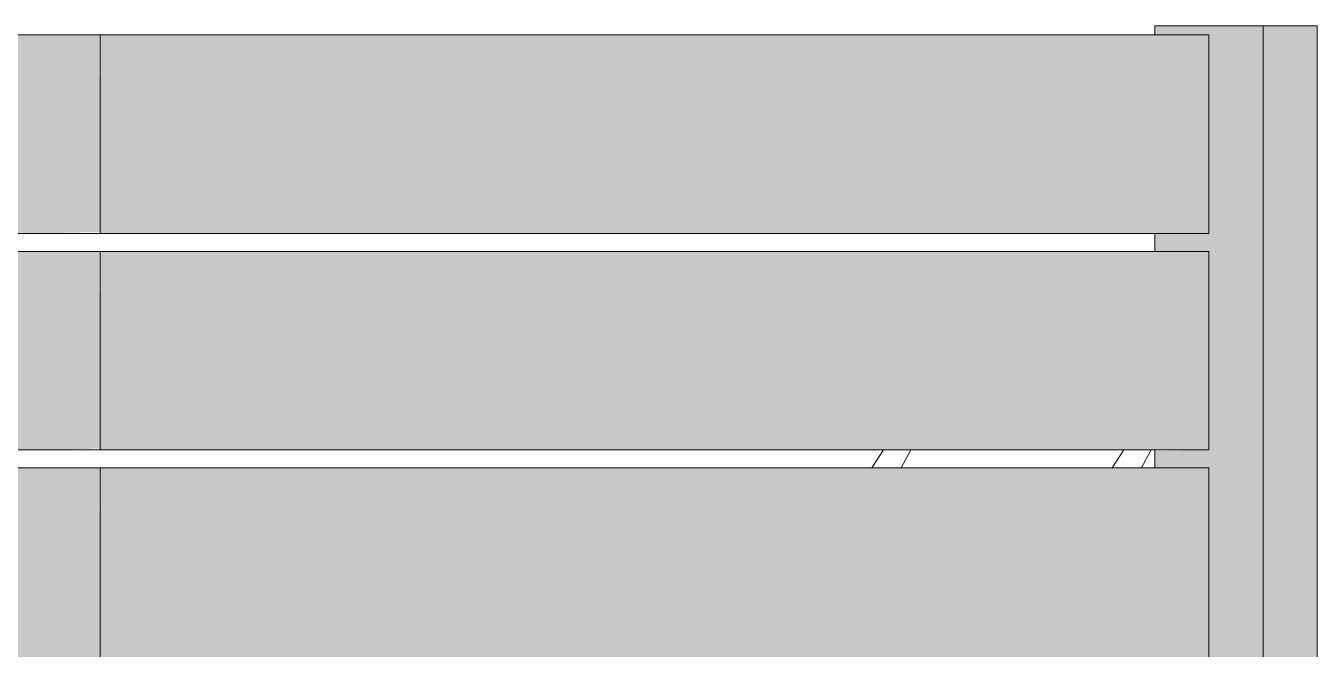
# Model space of a CAD drawing. Header units: inches. Extents: x 1718 to 6958, y -253 to 585.
# Drawn here: x 3927.02 to 3962.82, y 24.73 to 42 of the extents above; entities that cross this region are included whole.
import ezdxf

# ---------------------------------------------------------------- set-up
doc = ezdxf.new("R2010")
doc.units = ezdxf.units.IN
doc.header["$MEASUREMENT"] = 0
for name, color, linetype, lineweight in [('A-GLAZ-CURT', 52, 'Continuous', 9), ('A-GLAZ-CWMG', 51, 'Continuous', 9), ('G-IMPT', 8, 'Continuous', 9), ('I-FURN', 30, 'Continuous', 9)]:
    doc.layers.add(name, color=color, linetype=linetype, lineweight=lineweight)

# ---------------------------------------------------------------- blocks, each defined once
blk = doc.blocks.new('Outdoor Table01 - 02ZUTB01_dwg-V9-BUILDING ELEVATION - COURTYARD - LOOKING WEST')
at = {"layer": 'G-IMPT'}
for p, q in [((3950.804, 30.25), (3950.481, 29.75)), ((3951.562, 30.25), (3951.292, 29.75))]:
    blk.add_line(p, q, dxfattribs=at)
blk = doc.blocks.new('Outdoor Table01 - Outdoor Table01-V10-BUILDING ELEVATION - COURTYARD - LOOKING WEST')
blk.add_blockref('Outdoor Table01 - 02ZUTB01_dwg-V9-BUILDING ELEVATION - COURTYARD - LOOKING WEST', (0, 0))
blk = doc.blocks.new('Outdoor Table01 - 02ZUTB01_dwg-V11-BUILDING ELEVATION - COURTYARD - LOOKING WEST')
at = {"layer": 'G-IMPT'}
for p, q in [((3957.462, 30.25), (3957.138, 29.75)), ((3958.219, 30.25), (3957.95, 29.75))]:
    blk.add_line(p, q, dxfattribs=at)
blk = doc.blocks.new('Outdoor Table01 - Outdoor Table01-V12-BUILDING ELEVATION - COURTYARD - LOOKING WEST')
blk.add_blockref('Outdoor Table01 - 02ZUTB01_dwg-V11-BUILDING ELEVATION - COURTYARD - LOOKING WEST', (0, 0))
blk = doc.blocks.new('Rectangular Mullion - RAILING POST-2680133-BUILDING ELEVATION - COURTYARD - LOOKING WEST')
at = {"layer": 'A-GLAZ-CWMG'}
blk.add_hatch(color=256, dxfattribs=at).paths.add_polyline_path([(3962.824, -24), (3962.824, -18), (3961.324, -18), (3961.324, -24)], flags=0)
blk.add_line((3962.824, -18), (3962.824, -24), dxfattribs=at)
blk = doc.blocks.new('Rectangular Mullion - RAILING POST-2680134-BUILDING ELEVATION - COURTYARD - LOOKING WEST')
at = {"layer": 'A-GLAZ-CWMG'}
blk.add_hatch(color=256, dxfattribs=at).paths.add_polyline_path([(3962.824, 36), (3962.824, 42), (3961.324, 42), (3961.324, 36)], flags=0)
for p, q in [((3961.324, 42), (3962.824, 42)), ((3962.824, 42), (3962.824, 36))]:
    blk.add_line(p, q, dxfattribs=at)
blk = doc.blocks.new('Horizontal_Siding - Horizontal_Siding-V45-BUILDING ELEVATION - COURTYARD - LOOKING WEST')
at = {"layer": 'A-GLAZ-CURT'}
blk.add_hatch(color=256, dxfattribs=at).paths.add_polyline_path([(3946.297, 24.25), (3959.824, 24.25), (3959.824, 29.75), (3929.089, 29.75), (3929.089, 24.25), (3937.918, 24.25)], flags=0)
for p, q in [((3959.824, 29.75), (3929.089, 29.75)), ((3929.089, 29.75), (3929.089, 24.25)), ((3959.824, 24.25), (3959.824, 29.75)), ((3929.089, 24.25), (3959.824, 24.25))]:
    blk.add_line(p, q, dxfattribs=at)
blk = doc.blocks.new('Horizontal_Siding - Horizontal_Siding-2854787-BUILDING ELEVATION - COURTYARD - LOOKING WEST')
at = {"layer": 'A-GLAZ-CURT'}
blk.add_hatch(color=256, dxfattribs=at).paths.add_polyline_path([(3927.351, -17.75), (3929.089, -17.715), (3929.06, -12.25), (3896.855, -12.25), (3896.855, -17.75), (3927.307, -17.75)], flags=0)
for p, q in [((3929.089, -12.25), (3896.855, -12.25)), ((3896.855, -12.25), (3896.855, -17.75)), ((3929.089, -17.75), (3929.089, -12.25)), ((3896.855, -17.75), (3929.089, -17.75))]:
    blk.add_line(p, q, dxfattribs=at)
blk = doc.blocks.new('Rectangular Mullion - RAILING POST-V48-BUILDING ELEVATION - COURTYARD - LOOKING WEST')
at = {"layer": 'A-GLAZ-CWMG'}
blk.add_hatch(color=256, dxfattribs=at).paths.add_polyline_path([(3959.824, 36), (3961.324, 36), (3961.324, 42), (3958.324, 42), (3958.324, 41.75), (3959.824, 41.75), (3959.824, 36.25), (3958.324, 36.25), (3958.324, 36)], flags=0)
for p, q in [((3958.324, 42), (3961.324, 42)), ((3958.324, 41.75), (3958.324, 42)), ((3961.324, 42), (3961.324, 36)), ((3958.324, 36), (3958.324, 36.25))]:
    blk.add_line(p, q, dxfattribs=at)
blk = doc.blocks.new('Rectangular Mullion - RAILING POST-V49-BUILDING ELEVATION - COURTYARD - LOOKING WEST')
at = {"layer": 'A-GLAZ-CWMG'}
blk.add_hatch(color=256, dxfattribs=at).paths.add_polyline_path([(3958.324, -24), (3961.324, -24), (3961.324, -18), (3958.324, -18), (3958.324, -18.25), (3959.824, -18.25), (3959.824, -23.75), (3958.324, -23.783), (3958.324, -23.923)], flags=0)
for p, q in [((3958.324, -18.25), (3958.324, -18)), ((3961.324, -18), (3961.324, -24)), ((3958.324, -24), (3958.324, -23.75))]:
    blk.add_line(p, q, dxfattribs=at)

msp = doc.modelspace()

# ---------------------------------------------------------------- block references
at = {"layer": 'A-GLAZ-CURT'}
for name, p in [('Horizontal_Siding - Horizontal_Siding-2854787-BUILDING ELEVATION - COURTYARD - LOOKING WEST', (0, 54)), ('Horizontal_Siding - Horizontal_Siding-V45-BUILDING ELEVATION - COURTYARD - LOOKING WEST', (0, 12)), ('Horizontal_Siding - Horizontal_Siding-2854787-BUILDING ELEVATION - COURTYARD - LOOKING WEST', (0, 48)), ('Horizontal_Siding - Horizontal_Siding-V45-BUILDING ELEVATION - COURTYARD - LOOKING WEST', (0, 6)), ('Horizontal_Siding - Horizontal_Siding-2854787-BUILDING ELEVATION - COURTYARD - LOOKING WEST', (0, 42)), ('Horizontal_Siding - Horizontal_Siding-V45-BUILDING ELEVATION - COURTYARD - LOOKING WEST', (0, 0))]:
    msp.add_blockref(name, p, dxfattribs=at)
at = {"layer": 'A-GLAZ-CWMG'}
for name, p in [('Rectangular Mullion - RAILING POST-V48-BUILDING ELEVATION - COURTYARD - LOOKING WEST', (0, 0)), ('Rectangular Mullion - RAILING POST-2680134-BUILDING ELEVATION - COURTYARD - LOOKING WEST', (0, 0)), ('Rectangular Mullion - RAILING POST-V49-BUILDING ELEVATION - COURTYARD - LOOKING WEST', (0, 54)), ('Rectangular Mullion - RAILING POST-2680133-BUILDING ELEVATION - COURTYARD - LOOKING WEST', (0, 54)), ('Rectangular Mullion - RAILING POST-V49-BUILDING ELEVATION - COURTYARD - LOOKING WEST', (0, 48)), ('Rectangular Mullion - RAILING POST-2680133-BUILDING ELEVATION - COURTYARD - LOOKING WEST', (0, 48))]:
    msp.add_blockref(name, p, dxfattribs=at)
at = {"layer": 'I-FURN'}
for name in ['Outdoor Table01 - Outdoor Table01-V10-BUILDING ELEVATION - COURTYARD - LOOKING WEST', 'Outdoor Table01 - Outdoor Table01-V12-BUILDING ELEVATION - COURTYARD - LOOKING WEST']:
    msp.add_blockref(name, (0, 0), dxfattribs=at)

doc.saveas('drawing.dxf')
